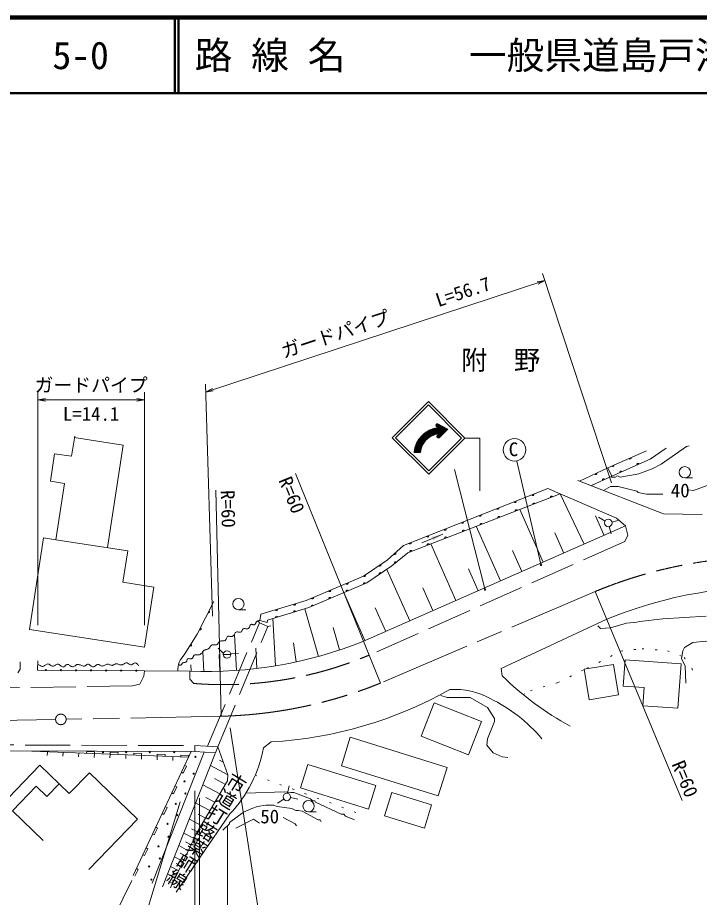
# Model space of a CAD drawing. Units: millimetres, scale not verified. Extents: x 40000 to 680000, y 20000 to 380000.
# Drawn here: x 156901 to 247303, y 263345 to 380000 of the extents above; entities that cross this region are included whole.
import ezdxf
from ezdxf.enums import TextEntityAlignment as Align

# ---------------------------------------------------------------- set-up
doc = ezdxf.new("R2010")
doc.units = ezdxf.units.MM
doc.header["$LTSCALE"] = 1000
for name, pattern in [('CHAIN', [18.5, 12, -1.5, 3.5, -1.5]), ('DASHED', [7.5, 6, -1.5]), ('DOTTED', [1.75, 0.25, -1.5])]:
    doc.linetypes.add(name, pattern=pattern)
for name, color, linetype, lineweight in [('M-BGD', 7, 'Continuous', 13), ('M-BMK', 2, 'CHAIN', 13), ('M-STR-HTXT', 7, 'Continuous', 13), ('M-STR-STRC', 7, 'Continuous', 13), ('M-TTL', 2, 'Continuous', 140), ('M-TTL-LINE', 7, 'Continuous', 50)]:
    doc.layers.add(name, color=color, linetype=linetype, lineweight=lineweight)
doc.layers.add('M-BMK-HTXT', color=7, linetype='Continuous')
doc.layers.add('M-TTL-TXT', color=7, linetype='Continuous')
doc.styles.add('@ＭＳ ゴシック', font='')
doc.styles.add('ＭＳ ゴシック', font='')
doc.styles.get('@ＭＳ ゴシック').set_extended_font_data('@MS Gothic')
doc.styles.get('ＭＳ ゴシック').set_extended_font_data('MS Gothic')

# ---------------------------------------------------------------- blocks, each defined once
blk = doc.blocks.new('電話柱1')
at = {"color": 7, "linetype": 'Continuous', "lineweight": 13}
for p, q in [((-1.203, 0.848), (-0.496, 0.14)), ((-0.516, 0.002), (0.484, 0.002)), ((1.475, 0.164), (0.478, 0.078))]:
    blk.add_line(p, q, dxfattribs=at)
blk.add_circle((-0.016, 0.002), 0.5, dxfattribs=at)
blk = doc.blocks.new('電力柱1')
at = {"color": 7, "linetype": 'Continuous', "lineweight": 13}
for p, q in [((-0.49, 0.061), (-1.483, 0.18)), ((0.4, 0.311), (1.186, 0.93)), ((0.316, -0.391), (0.934, -1.176))]:
    blk.add_line(p, q, dxfattribs=at)
blk.add_circle((0.007, 0.002), 0.5, dxfattribs=at)
blk = doc.blocks.new('広葉樹林')
at = {"color": 7, "linetype": 'Continuous', "lineweight": 13}
blk.add_line((0, 0), (1, 0), dxfattribs=at)
blk.add_circle((0, 0.75), 0.75, dxfattribs=at)
blk = doc.blocks.new('open_arrow')
at = {"color": 0, "linetype": 'Continuous', "lineweight": -2}
blk.add_lwpolyline([(7.5, 1.25), (0, 0), (7.5, -1.25)], dxfattribs=at)
blk = doc.blocks.new('filled_arrow')
at = {"color": 0, "linetype": 'Continuous', "lineweight": -2}
blk.add_solid([(7.5, 1.25), (0, 0), (7.5, -1.25)], dxfattribs=at)

msp = doc.modelspace()

# ---------------------------------------------------------------- hatches: boundary and pattern name
at = {"layer": 'M-STR-STRC'}
h = msp.add_hatch(dxfattribs=at)
h.set_pattern_fill('USER', color=256, style=0, pattern_type=2)
h.set_pattern_definition([(45, (213946, 325431), (-28.28427, 28.28427), [])])
h.paths.add_polyline_path([(213946, 325431), (212614, 326154, 0.60282), (212406, 325825), (212692, 325621, 0.36328), (209484, 322334), (210311, 322334, -0.36587), (212787, 324825), (212518, 324551, 0.60282), (212779, 324263)])

# ---------------------------------------------------------------- linework, layer by layer
at = {"layer": 'M-BGD'}
for p, q in [((235175, 320307), (240276, 322570)), ((240783, 321456), (242877, 322908)), ((235682, 319193), (240783, 321456)), ((235672, 319188), (235175, 320307)), ((231206, 318635), (242522, 314210)), ((208051, 310005), (227204, 317571)), ((227204, 317571), (236290, 313619)), ((235527, 317811), (234595, 317303)), ((208642, 309042), (228861, 316851)), ((232045, 310196), (228861, 316851)), ((226594, 307800), (223505, 314782)), ((234669, 311349), (233516, 313957)), ((242522, 314210), (247691, 314105)), ((236290, 313619), (237522, 312604)), ((237522, 312604), (202670, 297282)), ((213286, 311493), (210518, 310337)), ((220925, 305307), (217721, 312548)), ((229325, 309000), (228129, 311702)), ((237793, 311373), (237522, 312604)), ((171505, 309308), (161969, 310775)), ((237422, 310528), (237793, 311373)), ((205923, 308079), (208051, 310005)), ((215027, 302715), (211704, 310225)), ((223765, 306556), (222526, 309356)), ((202748, 305951), (205923, 308079)), ((206540, 307289), (208642, 309042)), ((203227, 305069), (206540, 307289)), ((208892, 300018), (205873, 306842)), ((217982, 304014), (216697, 306916)), ((195181, 302709), (202748, 305951)), ((195525, 301768), (203227, 305069)), ((202960, 297410), (200154, 303752)), ((211966, 301369), (210634, 304378)), ((182924, 302588), (180728, 298231)), ((189169, 300885), (195181, 302709)), ((190040, 300104), (195525, 301768)), ((196810, 295302), (194999, 301608)), ((205708, 298618), (204327, 301738)), ((189169, 300885), (189017, 300074)), ((189017, 300074), (189984, 299799)), ((190040, 300104), (189984, 299799)), ((191077, 294041), (190734, 300314)), ((235041, 300217), (220999, 293674)), ((242469, 300285), (239421, 299946)), ((248203, 300623), (242469, 300285)), ((199588, 296149), (198726, 299153)), ((180728, 298231), (179006, 295495)), ((185906, 293438), (185648, 298153)), ((188632, 293694), (188485, 296370)), ((193859, 294573), (193505, 297082)), ((181602, 293310), (181459, 295922)), ((183729, 293331), (183607, 295554)), ((157225, 293595), (157225, 294558)), ((159557, 293493), (159565, 294703)), ((179904, 293352), (179858, 294193)), ((156925, 293134), (157225, 293595)), ((173719, 293399), (159557, 293493)), ((173652, 292674), (173719, 293399)), ((179735, 293359), (173719, 293399)), ((179735, 293359), (179732, 292286)), ((220999, 293674), (221161, 292735)), ((173094, 291627), (173652, 292674)), ((180249, 291714), (179732, 292286)), ((172142, 291376), (173094, 291627)), ((189511, 283193), (190510, 283957)), ((150386, 282773), (180415, 282672)), ((179573, 281918), (158772, 282745)), ((160852, 282662), (160832, 282162)), ((162932, 282579), (162912, 282080)), ((165012, 282497), (164992, 281997)), ((166052, 282455), (166062, 282705)), ((166062, 282705), (167102, 282664)), ((167092, 282414), (167072, 281914)), ((167092, 282414), (167102, 282664)), ((169172, 282331), (169153, 281832)), ((169172, 282331), (169182, 282581)), ((169182, 282581), (170222, 282540)), ((170212, 282290), (170222, 282540)), ((179927, 282673), (172233, 266253)), ((172293, 282207), (172302, 282457)), ((172302, 282457), (173343, 282416)), ((173333, 282166), (173343, 282416)), ((181638, 282601), (174758, 265219)), ((175413, 282083), (175423, 282333)), ((175423, 282333), (176463, 282292)), ((183118, 282420), (176117, 264733)), ((180415, 282672), (180418, 283472)), ((180415, 282670), (183160, 282515)), ((180418, 283472), (183458, 283303)), ((183160, 282515), (183458, 283303)), ((183458, 283303), (184782, 279595)), ((171253, 282248), (171233, 281749)), ((173333, 282166), (173313, 281666)), ((175413, 282083), (175393, 281583)), ((176453, 282042), (176463, 282292)), ((177493, 282000), (177473, 281501)), ((178533, 281959), (178543, 282209)), ((178543, 282209), (179583, 282168)), ((179574, 281939), (179583, 282168)), ((184179, 281283), (183670, 281555)), ((178871, 279830), (179298, 280743)), ((179072, 280849), (179298, 280743)), ((184782, 279595), (182485, 280820)), ((178645, 279936), (178871, 279830)), ((184463, 278320), (183004, 279097)), ((184782, 279595), (184748, 278802)), ((177589, 277094), (178016, 278006)), ((177790, 278112), (178016, 278006)), ((184748, 278802), (180678, 271928)), ((183724, 277072), (181475, 278270)), ((177362, 277200), (177589, 277094)), ((183063, 275956), (181856, 276600)), ((187163, 277173), (192262, 277340)), ((192262, 277340), (193109, 277255)), ((193109, 277255), (193532, 277255)), ((176507, 275375), (176734, 275269)), ((182411, 274855), (180522, 275861)), ((156211, 274823), (160280, 270885)), ((176080, 274463), (176306, 274357)), ((176306, 274357), (176734, 275269)), ((185052, 274410), (177942, 264023)), ((181828, 273871), (180843, 274396)), ((194125, 274885), (194633, 274800)), ((181253, 272899), (179681, 273736)), ((184981, 273107), (184134, 272260)), ((184981, 273276), (184981, 273107)), ((175024, 271620), (175451, 272532)), ((175225, 272639), (175451, 272532)), ((180678, 271928), (177165, 264598)), ((180298, 271136), (178939, 271861)), ((180738, 272030), (179949, 272451)), ((174798, 271726), (175024, 271620)), ((179913, 270333), (179160, 270735)), ((173742, 268883), (174169, 269796)), ((173943, 269902), (174169, 269796)), ((179533, 269540), (178284, 270206)), ((173515, 268990), (173742, 268883)), ((178874, 268123), (177706, 268746)), ((179194, 268831), (178463, 269220)), ((172660, 267165), (172887, 267059)), ((178262, 266888), (177196, 267457)), ((178558, 267506), (177933, 267849)), ((172459, 266147), (172887, 267059)), ((177777, 265876), (176780, 266407)), ((177998, 266337), (177469, 266633)), ((177437, 265167), (176962, 265434))]:
    msp.add_line(p, q, dxfattribs=at)
at = {"layer": 'M-BGD', "linetype": 'DASHED'}
for p, q in [((235175, 320307), (231411, 318555)), ((235682, 319193), (232988, 317939)), ((237422, 310528), (203460, 295445)), ((188966, 299744), (188742, 300082)), ((182085, 283379), (188966, 299744)), ((183458, 283303), (190072, 299279)), ((188966, 299744), (190072, 299279)), ((190072, 299279), (190469, 299360)), ((172142, 291376), (142180, 290937)), ((150389, 283573), (180418, 283472)), ((159871, 280868), (155080, 275917)), ((162417, 278404), (159871, 280868))]:
    msp.add_line(p, q, dxfattribs=at)
at = {"layer": 'M-BGD', "linetype": 'DOTTED'}
for p, q in [((236890, 295987), (239693, 296324)), ((239693, 296324), (243071, 296054)), ((232397, 293723), (236890, 295987)), ((243071, 296054), (245267, 295176)), ((245267, 295176), (246314, 293723)), ((228546, 291832), (232397, 293723)), ((246314, 293723), (246922, 292136)), ((224898, 290751), (228546, 291832)), ((223923, 290238), (224898, 290751)), ((188396, 279545), (202140, 274470))]:
    msp.add_line(p, q, dxfattribs=at)
at = {"layer": 'M-BGD'}
for points in [[(164472, 324479), (164065, 321833), (161812, 322180), (161249, 318519), (163116, 318232), (161969, 310775)], [(168819, 309722), (170911, 323317), (164405, 324318)], [(245941, 323229), (245602, 323145), (242215, 320774), (241030, 320181), (239252, 319504), (236797, 319081), (236458, 319250)], [(236458, 319250), (236119, 319081), (235696, 319081), (235573, 319142)], [(249920, 319081), (248481, 318234), (248311, 317980), (246533, 317303), (245771, 317387)], [(235527, 317811), (236543, 317811), (238998, 317218), (239167, 317049), (240268, 316795), (242469, 316795)], [(161969, 310775), (160350, 311025), (158481, 298882), (173742, 296534), (174967, 304500), (170862, 305131), (171505, 309308)], [(189018, 300074), (188967, 300059), (188915, 300046), (188863, 300035), (188811, 300023), (188760, 300009), (188711, 299992), (188664, 299971), (188620, 299943), (188572, 299897), (188535, 299840), (188503, 299777), (188475, 299712), (188445, 299648), (188411, 299590), (188369, 299540), (188316, 299504), (188260, 299489), (188201, 299491), (188140, 299504), (188078, 299523), (188017, 299541), (187956, 299554), (187898, 299554), (187843, 299538), (187783, 299491), (187740, 299427), (187707, 299352), (187680, 299271), (187653, 299190), (187622, 299114), (187580, 299047), (187522, 298997), (187444, 298966), (187359, 298957), (187269, 298963), (187178, 298977), (187086, 298991), (186996, 298998), (186909, 298992), (186830, 298963), (186779, 298925), (186739, 298874), (186707, 298815), (186678, 298752), (186649, 298689), (186616, 298630), (186576, 298579), (186526, 298541), (186452, 298515), (186373, 298509), (186290, 298516), (186206, 298530), (186122, 298544), (186039, 298552), (185959, 298547), (185884, 298524), (185809, 298474), (185748, 298408), (185695, 298330), (185647, 298247), (185598, 298163), (185546, 298085), (185485, 298018), (185411, 297967), (185336, 297943), (185256, 297937), (185172, 297943), (185087, 297955), (185003, 297966), (184921, 297970), (184842, 297961), (184769, 297933), (184710, 297885), (184665, 297823), (184629, 297751), (184598, 297674), (184568, 297597), (184533, 297524), (184489, 297460), (184431, 297410), (184350, 297372), (184261, 297355), (184167, 297351), (184071, 297354), (183974, 297358), (183880, 297355), (183789, 297341), (183705, 297308), (183650, 297268), (183605, 297217), (183565, 297158), (183528, 297096), (183491, 297034), (183451, 296976), (183405, 296925), (183350, 296886), (183264, 296854), (183172, 296841), (183076, 296840), (182977, 296846), (182879, 296852), (182784, 296851), (182692, 296836), (182607, 296802), (182552, 296759), (182507, 296706), (182468, 296646), (182433, 296581), (182399, 296515), (182363, 296452), (182321, 296394), (182269, 296345), (182199, 296302), (182123, 296269), (182043, 296244), (181961, 296222), (181878, 296202), (181796, 296178), (181718, 296148), (181645, 296109), (181567, 296049), (181497, 295978), (181433, 295901), (181371, 295821), (181309, 295742), (181243, 295668), (181170, 295603), (181087, 295552), (180998, 295520), (180902, 295507), (180803, 295505), (180703, 295509), (180603, 295512), (180505, 295507), (180413, 295489), (180327, 295450), (180279, 295410), (180242, 295359), (180211, 295301), (180184, 295239), (180157, 295177), (180126, 295119), (180088, 295068), (180040, 295028), (179973, 295000), (179899, 294990), (179821, 294992), (179741, 294999), (179662, 295005), (179586, 295005), (179514, 294992), (179449, 294961), (179412, 294924), (179386, 294878), (179367, 294826), (179353, 294770), (179339, 294714), (179322, 294660), (179298, 294612), (179263, 294572), (179209, 294537), (179148, 294514), (179082, 294500), (179014, 294491), (178945, 294482), (178878, 294470), (178814, 294451), (178756, 294420), (178725, 294392), (178700, 294357), (178679, 294318), (178659, 294278), (178639, 294238), (178616, 294202), (178588, 294172), (178554, 294150), (178518, 294139), (178481, 294136), (178443, 294140), (178405, 294147), (178366, 294157), (178327, 294168), (178288, 294177), (178250, 294184)], [(239421, 299946), (238998, 299861), (237643, 299692), (235527, 299099)], [(235527, 299099), (234172, 299015), (233833, 299353)], [(245348, 296475), (245094, 296051), (244925, 295035)], [(262620, 292665), (261519, 294019), (259826, 295628), (259064, 296136), (257963, 296644), (256778, 296983), (255677, 297152), (253899, 297237), (248142, 297321), (246449, 297152), (245348, 296475)], [(159663, 294196), (159734, 294165), (159805, 294130), (159875, 294092), (159945, 294056), (160016, 294023), (160088, 293997), (160162, 293981), (160237, 293977), (160326, 293993), (160409, 294031), (160488, 294082), (160566, 294139), (160645, 294197), (160724, 294247), (160808, 294283), (160896, 294298), (160988, 294286), (161075, 294252), (161159, 294203), (161242, 294147), (161325, 294090), (161409, 294041), (161497, 294006), (161588, 293994), (161672, 294007), (161750, 294040), (161826, 294087), (161901, 294141), (161975, 294193), (162051, 294239), (162130, 294270), (162213, 294281), (162312, 294261), (162404, 294215), (162491, 294151), (162576, 294080), (162662, 294008), (162749, 293947), (162841, 293906), (162940, 293892), (163018, 293909), (163089, 293949), (163155, 294004), (163218, 294067), (163282, 294131), (163348, 294187), (163419, 294228), (163497, 294247), (163589, 294238), (163676, 294204), (163760, 294153), (163843, 294093), (163925, 294033), (164010, 293979), (164097, 293941), (164189, 293926), (164279, 293938), (164364, 293970), (164447, 294016), (164527, 294070), (164608, 294124), (164690, 294173), (164775, 294211), (164865, 294230), (164975, 294227), (165083, 294202), (165190, 294163), (165296, 294117), (165402, 294072), (165509, 294034), (165617, 294011), (165726, 294011), (165792, 294027), (165854, 294059), (165913, 294099), (165971, 294144), (166028, 294188), (166088, 294226), (166150, 294253), (166216, 294264), (166314, 294249), (166405, 294209), (166493, 294151), (166579, 294085), (166665, 294019), (166753, 293962), (166845, 293922), (166942, 293909), (167021, 293924), (167094, 293959), (167163, 294008), (167230, 294064), (167297, 294121), (167366, 294172), (167438, 294211), (167517, 294230), (167595, 294227), (167671, 294206), (167746, 294174), (167820, 294135), (167894, 294095), (167969, 294060), (168046, 294036), (168125, 294027), (168213, 294039), (168298, 294067), (168381, 294107), (168462, 294151), (168544, 294197), (168627, 294237), (168712, 294267), (168800, 294281), (168880, 294276), (168958, 294257), (169036, 294229), (169113, 294196), (169189, 294164), (169267, 294135), (169345, 294117), (169425, 294112), (169496, 294123), (169564, 294145), (169630, 294176), (169695, 294211), (169761, 294246), (169827, 294278), (169895, 294302), (169966, 294315), (170060, 294313), (170153, 294295), (170245, 294268), (170337, 294235), (170430, 294203), (170522, 294177), (170615, 294162), (170709, 294163), (170791, 294182), (170870, 294218), (170946, 294265), (171021, 294315), (171095, 294365), (171171, 294408), (171250, 294438), (171334, 294450), (171414, 294438), (171491, 294408), (171565, 294365), (171638, 294315), (171710, 294265), (171784, 294221), (171861, 294191), (171942, 294179), (172016, 294191), (172086, 294222), (172154, 294265), (172221, 294314), (172287, 294361), (172355, 294401), (172425, 294427), (172499, 294433), (172565, 294418), (172627, 294390), (172684, 294352), (172739, 294306), (172793, 294256), (172846, 294205), (172899, 294156), (172955, 294112)], [(244925, 295035), (245433, 294019), (245517, 291733)], [(213005, 290125), (213852, 289871), (216900, 289871), (219186, 288516), (220117, 287077), (220117, 286653), (219186, 284367), (219101, 283521), (219948, 282505), (221133, 281997), (221895, 281912)], [(166347, 267055), (172789, 273711), (166426, 279868), (163756, 277109), (162417, 278404)], [(162417, 278404), (160796, 276728), (159380, 278097), (156211, 274823)], [(193532, 277255), (195733, 276409), (195987, 276155), (196326, 276155), (196411, 275985), (199797, 274377), (200136, 274377), (200390, 274123), (201575, 273615)], [(191331, 275393), (190823, 275562), (189807, 275562), (188706, 275393), (187944, 275139), (186843, 274631), (184981, 273276)], [(191331, 275393), (193278, 275139), (193786, 274885), (194125, 274885)], [(194633, 274800), (196749, 273615), (197003, 273615), (197173, 273361)], [(188960, 273191), (188198, 273699), (185827, 272514)], [(192093, 273953), (193701, 273107), (193871, 272853)]]:
    msp.add_lwpolyline(points, dxfattribs=at)
for points in [[(232672, 289552), (236577, 290189), (235914, 294247), (232009, 293609)], [(237448, 294848), (237206, 291351), (239959, 291162), (239793, 288762), (244463, 288440), (244870, 294336)], [(210411, 284721), (216686, 282263), (218417, 286681), (212143, 289139)], [(199839, 280803), (212682, 276798), (213857, 280567), (201014, 284571)], [(194400, 277864), (203426, 275050), (204399, 278168), (195373, 280983)], [(205547, 274182), (210839, 272532), (211796, 275601), (206504, 277251)]]:
    msp.add_lwpolyline(points, close=True, dxfattribs=at)
for centre, radius in [((222789, 322688), 1500), ((226298, 307440), 100), ((218879, 304172), 100), ((160639, 293486), 75), ((162639, 293473), 75), ((164639, 293460), 75), ((166639, 293446), 75), ((168639, 293433), 75), ((170639, 293420), 75), ((172639, 293406), 75), ((168228, 282583), 75), ((171296, 282603), 75), ((174423, 282583), 75), ((177671, 282583), 75), ((180478, 281981), 75), ((179035, 278733), 75), ((180238, 279756), 75), ((179155, 277129), 75), ((177872, 275746), 75), ((178052, 274242), 75), ((176789, 273099), 75), ((176910, 271395), 75), ((175586, 270112), 75), ((175767, 268508), 75), ((174343, 267445), 75), ((174644, 265701), 75)]:
    msp.add_circle(centre, radius, dxfattribs=at)
for centre, radius, start, end in [((238113, 321611), 150, 203.92727, 23.92727), ((239159, 320735), 150, 23.92727, 203.92727), ((235828, 320597), 150, 203.92727, 23.92727), ((236874, 319722), 150, 23.92727, 203.92727), ((233556, 319554), 150, 204.95475, 24.95475), ((234598, 318688), 150, 24.95475, 204.95475), ((225204, 316781), 150, 201.55708, 21.55708), ((227689, 316398), 150, 21.1169, 201.1169), ((220554, 314944), 150, 201.55708, 21.55708), ((222879, 315863), 150, 201.55708, 21.55708), ((225357, 315498), 150, 21.1169, 201.1169), ((218228, 314025), 150, 201.55708, 21.55708), ((220693, 313696), 150, 21.1169, 201.1169), ((223025, 314597), 150, 21.1169, 201.1169), ((215903, 313107), 150, 201.55708, 21.55708), ((218361, 312796), 150, 21.1169, 201.1169), ((213578, 312188), 150, 201.55708, 21.55708), ((216029, 311895), 150, 21.1169, 201.1169), ((208928, 310351), 150, 201.55708, 21.55708), ((211253, 311270), 150, 201.55708, 21.55708), ((213697, 310994), 150, 21.1169, 201.1169), ((209032, 309193), 150, 21.1169, 201.1169), ((211365, 310093), 150, 21.1169, 201.1169), ((206896, 308960), 150, 222.13759, 42.13759), ((204937, 307418), 150, 213.8305, 33.8305), ((207043, 307709), 150, 39.82453, 219.82453), ((202860, 306026), 150, 212.75399, 33.8305), ((205008, 306262), 150, 33.8305, 213.8305), ((200574, 305020), 150, 203.19859, 23.19859), ((202900, 304928), 150, 23.19859, 203.19859), ((256526, 248502), 56000, 84.48826, 112.56069), ((198276, 304035), 150, 203.19859, 23.19859), ((200602, 303944), 150, 23.19859, 203.19859), ((193619, 302234), 150, 196.87626, 16.87626), ((195978, 303050), 150, 203.19859, 23.19859), ((198304, 302959), 150, 23.19859, 203.19859), ((182224, 301198), 150, 243.25756, 63.25756), ((191226, 301509), 150, 196.87626, 16.87626), ((193633, 301194), 150, 16.87626, 196.87626), ((196006, 301974), 150, 23.19859, 203.19859), ((191241, 300468), 150, 16.87626, 196.87626), ((181099, 298966), 150, 243.25756, 63.25756), ((182117, 348433), 55125, 267.52346, 291.89043), ((179835, 296812), 150, 237.80427, 57.80427), ((180986, 293431), 2860, 133.82541, 181.23438), ((248546, 320237), 38810, 225.1231, 241.75763), ((187371, 338655), 54788, 273.28484, 299.35663), ((214952, 281522), 9408, 60.62134, 94.39785), ((210205, 270619), 21273, 40.32083, 63.89013), ((172052, 286534), 17776, 316.99932, 349.16757)]:
    msp.add_arc(centre, radius, start, end, dxfattribs=at)
at = {"layer": 'M-BGD', "linetype": 'DASHED'}
msp.add_arc((184211, 341126), 49571, 265.41585, 292.85, dxfattribs=at)
at = {"layer": 'M-BMK'}
for p, q in [((233489, 303903), (204996, 291752)), ((183910, 287369), (163338, 286961)), ((161939, 286933), (63206, 284977))]:
    msp.add_line(p, q, dxfattribs=at)
msp.add_circle((162638, 286947), 700, dxfattribs=at)
for centre, start, end in [((256526, 248502), 88.17649, 112.57891), ((182441, 347351), 271.4025, 292.08092)]:
    msp.add_arc(centre, 60000, start, end, dxfattribs=at)
at = {"layer": 'M-STR-HTXT'}
for p, q in [((235644, 318302), (226488, 346075)), ((181830, 330357), (226801, 345125)), ((226801, 345125), (225799, 344972)), ((226801, 345125), (225903, 344655)), ((182737, 300644), (181799, 331399)), ((159581, 299427), (159581, 330314)), ((173720, 299427), (173720, 330314)), ((181830, 330357), (182729, 330828)), ((181830, 330357), (182833, 330511)), ((159581, 329314), (160581, 329481)), ((159581, 329314), (173720, 329314)), ((159581, 329314), (160581, 329148)), ((173720, 329314), (172720, 329481)), ((173720, 329314), (172720, 329148)), ((226272, 307536), (223099, 321201)), ((205031, 291766), (193736, 319558)), ((183910, 287369), (183176, 317360)), ((233471, 303896), (244999, 276199)), ((180418, 277472), (180418, 245026)), ((181001, 276505), (181001, 244986)), ((178470, 276001), (172215, 255570)), ((184748, 272802), (184748, 244986)), ((172054, 265595), (167403, 256131))]:
    msp.add_line(p, q, dxfattribs=at)
msp.add_lwpolyline([(185067, 285826), (189558, 256953), (231424, 256953)], dxfattribs=at)
at = {"layer": 'M-STR-STRC'}
for p, q in [((212406, 325825), (212692, 325621)), ((212614, 326154), (213946, 325431)), ((212518, 324551), (212787, 324825)), ((212779, 324263), (213946, 325431)), ((216210, 324254), (218210, 324254)), ((218210, 324254), (218210, 317254)), ((209484, 322334), (210311, 322334)), ((218855, 304269), (214851, 320101))]:
    msp.add_line(p, q, dxfattribs=at)
for points in [[(211412, 319456), (216210, 324254), (211373, 329091), (206575, 324294)], [(211412, 319909), (215758, 324254), (211373, 328639), (207028, 324294)]]:
    msp.add_lwpolyline(points, close=True, dxfattribs=at)
for centre, radius, start, end in [((213051, 322061), 3578, 95.76432, 175.62367), ((212597, 325935), 220, 85.53423, 209.86324), ((213023, 322114), 2721, 94.97862, 175.36224), ((212724, 324476), 220, 160.13676, 284.46577)]:
    msp.add_arc(centre, radius, start, end, dxfattribs=at)
at = {"layer": 'M-TTL'}
msp.add_line((680000, 380000), (40000, 380000), dxfattribs=at)
at = {"layer": 'M-TTL-LINE'}
for p, q in [((177750, 380000), (177750, 370000)), ((178250, 380000), (178250, 370000)), ((40000, 370000), (680000, 370000))]:
    msp.add_line(p, q, dxfattribs=at)

# ---------------------------------------------------------------- block references
at = {"layer": 'M-BGD', "xscale": 1000, "yscale": 1000}
for name, p in [('広葉樹林', (245366, 318969)), ('広葉樹林', (186178, 301485)), ('電話柱1', (184694, 295550)), ('広葉樹林', (195481, 274698))]:
    msp.add_blockref(name, p, dxfattribs=at)
at = {"layer": 'M-BGD'}
for name, p, xscale, yscale, rotation in [('電力柱1', (235220, 312994), 1000, 1000, 336.49365), ('filled_arrow', (213286, 311493), 200, 200, 202.7), ('電力柱1', (192594, 276663), 1000, 1000, 40.60129)]:
    msp.add_blockref(name, p, dxfattribs=dict(at, xscale=xscale, yscale=yscale, rotation=rotation))
at = {"layer": 'M-STR-HTXT'}
for p, rotation in [((226272, 307536), 103.1), ((185067, 285826), 278.8)]:
    msp.add_blockref('open_arrow', p, dxfattribs=dict(at, rotation=rotation))
at = {"layer": 'M-STR-STRC', "rotation": 104.2}
msp.add_blockref('open_arrow', (218855, 304269), dxfattribs=at)

# ---------------------------------------------------------------- texts
at = {"layer": 'M-BGD', "style": 'ＭＳ ゴシック'}
for s, p in [('C', (222642, 321294)), ('40', (244765, 315841)), ('50', (190328, 272613))]:
    msp.add_text(s, height=1833, dxfattribs=at).set_placement(p, align=Align.BOTTOM_CENTER)
at = {"layer": 'M-BMK-HTXT', "style": 'ＭＳ ゴシック'}
msp.add_text('附\u3000野', height=2566, dxfattribs=at).set_placement((220950, 332532), align=Align.BOTTOM_CENTER)
at = {"layer": 'M-STR-HTXT', "style": 'ＭＳ ゴシック'}
for s, p in [('L=56.7', (216415, 342261)), ('ガードパイプ', (199485, 336647))]:
    msp.add_text(s, height=1833, rotation=18.245, dxfattribs=at).set_placement(p, align=Align.BOTTOM_CENTER)
for s, p in [('ガードパイプ', (166650, 329814)), ('L=14.1', (166650, 325996))]:
    msp.add_text(s, height=1833, dxfattribs=at).set_placement(p, align=Align.BOTTOM_CENTER)
for rotation, p in [(292.117, (190963, 318459)), (271.697, (183287, 317303))]:
    msp.add_text('R=60', height=1833, rotation=rotation, dxfattribs=at).set_placement(p, align=Align.BOTTOM_LEFT)
msp.add_text('R=60', height=1833, rotation=292.561, dxfattribs=at).set_placement((244999, 276199), align=Align.BOTTOM_RIGHT)
at = {"layer": 'M-STR-HTXT', "style": '@ＭＳ ゴシック'}
msp.add_text('市道打蕗薬師線', height=1833, rotation=238.411, dxfattribs=at).set_placement((177380, 264689), align=Align.MIDDLE_RIGHT)
at = {"layer": 'M-TTL-TXT', "style": 'ＭＳ ゴシック'}
for s, p in [('路 線 名', (180380, 375000)), ('一般県道島戸港線', (216734, 375000)), ('5-0', (161521, 375000))]:
    msp.add_text(s, height=3666, dxfattribs=at).set_placement(p, align=Align.MIDDLE_LEFT)

doc.saveas('drawing.dxf')
